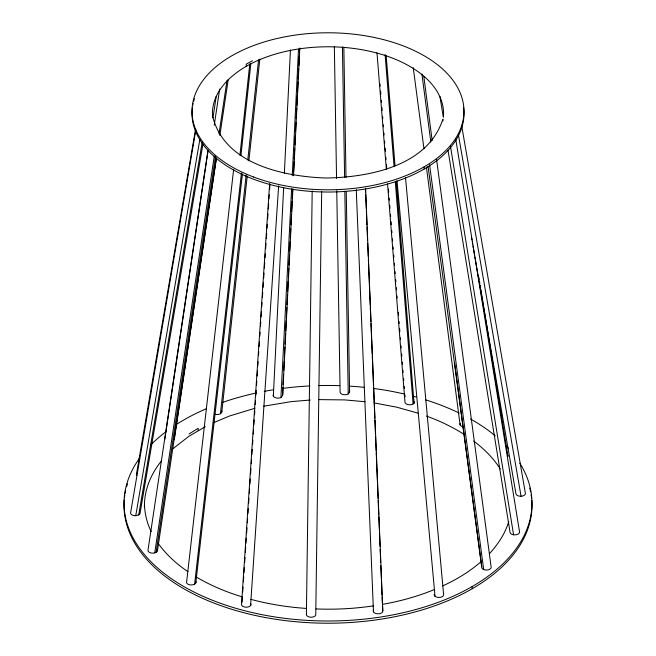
<?xml version="1.0" encoding="UTF-8"?>
<svg xmlns="http://www.w3.org/2000/svg" width="656" height="656" viewBox="0 0 656 656"><rect width="100%" height="100%" fill="white"/><g stroke="black" fill="none" stroke-linecap="round" stroke-linejoin="round"><path stroke-width="0.98" d="M321.678 191.421L315.749 615.156A4.756 2.747 0 0 1 310.337 617.173A4.756 2.747 0 0 1 306.401 614.229L312.19 190.945M273.347 396.093L283.646 187.591M284.351 173.422L290.444 49.938M273.372 394.625A4.756 2.747 0 0 0 275.299 397.667A4.756 2.747 0 0 0 280.916 397.536L291.608 188.821M292.264 175.669L298.513 49.151M282.892 387.589L282.687 395.125L281.309 397.331M283.039 384.555L283.54 374.428M283.745 370.386L284.196 361.276M284.392 357.225L284.893 347.106M285.04 344.064L285.54 333.945M285.696 330.911L286.196 320.784M286.344 317.75L286.844 307.631M286.992 304.589L287.492 294.47M287.64 291.436L288.14 281.309M288.345 277.267L288.796 268.156M288.943 265.114L289.444 254.995M289.64 250.945L290.091 241.843M290.296 237.792L290.739 228.682M290.944 224.631L291.444 214.512M291.592 211.478L292.092 201.351M292.24 198.317L292.691 189.207M293.544 172.003L294.044 161.876M294.191 158.842L294.692 148.723M294.897 144.673L295.339 135.562M295.544 131.512L295.995 122.401M296.192 118.359L296.692 108.232M296.84 105.198L297.34 95.079M297.496 92.037L297.996 81.918M298.144 78.884L298.644 68.765M298.792 65.723L299.292 55.604M299.439 52.57L299.644 48.519M292.904 188.912L282.687 395.125M293.552 175.751L299.833 47.978M269.649 183.5L241.515 604.594A4.756 2.747 0 0 0 244.983 607.079A4.756 2.747 0 0 0 250.182 605.988L250.584 605.586A4.756 2.747 0 0 0 250.936 603.905M242.023 602.249L242.367 597.157M242.704 592.056L243.048 586.964M243.384 581.872L243.729 576.772M243.999 572.696L244.335 567.604M244.68 562.512L245.024 557.411M245.36 552.319L245.705 547.227M245.975 543.152L246.312 538.059M246.656 532.959L247 527.867M247.337 522.775L247.607 518.699M247.952 513.599L248.288 508.507M248.632 503.414L248.968 498.314M249.313 493.222L249.583 489.146M249.928 484.054L250.264 478.954M250.608 473.862L250.945 468.769M251.289 463.677L251.56 459.602M251.904 454.501L252.24 449.409M252.585 444.317L252.855 440.242M253.265 434.124L253.536 430.049M253.88 424.957L254.216 419.856M254.561 414.764L254.831 410.689M255.241 404.58L255.512 400.496M255.856 395.404L256.193 390.312M256.537 385.22L256.808 381.144M257.152 376.044L257.488 370.952M257.833 365.859L258.103 361.784M258.513 355.667L258.784 351.591M259.12 346.499L259.464 341.399M259.809 336.307L260.079 332.231M260.489 326.122L260.76 322.039M261.096 316.946L261.441 311.854M261.785 306.762L262.056 302.687M262.392 297.586L262.736 292.494M263.072 287.402L263.417 282.301M263.687 278.226L264.032 273.134M264.368 268.042L264.712 262.941M265.049 257.849L265.327 253.774M265.664 248.681L266.008 243.581M266.344 238.489L266.689 233.397M267.025 228.304L267.304 224.229M267.64 219.129L267.984 214.036M268.32 208.944L268.665 203.844M269.001 198.752L269.272 194.676M269.616 189.584L269.96 184.484M250.584 605.586L278.652 185.787M239.932 155.316L249.788 63.862M240.949 155.521L250.863 63.509M220.441 413.715L246.148 175.103M247.779 159.933L258.562 59.835M221.826 411.919L247.222 176.136M248.87 160.884L259.833 59.081M233.651 169.322L186.689 581.405A4.756 2.747 0 0 0 188.477 584.422A4.756 2.747 0 0 0 194.004 584.43L194.619 584.127A4.756 2.747 0 0 0 195.906 581.626M195.808 582.971L242.417 173.922M194.619 584.127L241.457 173.061M157.44 550.819L216.382 157.809M207.985 150.363L148.018 550.031A4.756 2.747 0 0 0 153.988 553.074L156.546 552.065A4.756 2.747 0 0 0 157.194 549.474M164.82 439.192L208.141 150.167M213.003 117.768L216.193 96.506M214.25 125.189L219.662 89.044M154.734 552.91L214.299 155.882M156.095 552.368L215.504 156.349M218.989 133.914L226.96 80.704M174.25 439.733L216.39 158.58M219.85 135.505L228.263 79.302M136.44 474.337L195.586 129.06M195.832 129.954L130.585 512.967A4.756 2.747 0 0 0 135.759 515.706L138.711 514.911A4.756 2.747 0 0 0 140.105 512.959L202.95 144.049M135.759 515.706L199.809 139.736M138.711 514.911L202.245 141.967M442.644 119.802C427.368 166.296 368.688 177.358 325.893 178.022C283.941 176.53 225.246 164.418 212.897 117.383M508.712 521.52C505.235 533.566 498.052 544.201 489.704 553.41M346.245 191.495L349.599 392.247L348.221 393.944A4.756 2.747 0 0 1 342.842 394.494A4.756 2.747 0 0 1 340.111 391.763L336.758 190.724M306.401 614.229L306.541 613.77M161.696 460.684C150.929 473.706 143.976 490.319 144.451 507.391L144.451 505.169C144.927 514.263 147.051 523.332 151.183 531.475M414.485 401.882A4.756 2.747 0 0 1 414.043 403.202L413.1 403.981A4.756 2.747 0 0 1 408.04 404.613A4.756 2.747 0 0 1 404.982 402.202L387.532 183.795M173.069 448.597L189.059 436.183L205.336 426.679M481.406 561.364C469.893 571.466 456.674 579.527 442.759 585.874M189.059 433.96L198.194 428.294L198.194 430.508M252.453 60.787L246.271 64.108L246.271 66.33M213.241 422.817L229.518 416.011L255.045 408.237M433.846 589.752C417.372 596.517 400.103 601.257 382.579 604.356M263.646 406.228L291.362 401.603L310.313 400.029M373.658 605.832C354.609 608.686 335.282 609.711 316.036 608.932M318.906 399.619L344.744 399.906L365.113 401.726M461.586 125.247L525.415 493.492A4.756 2.747 0 0 1 521.069 496.239L520.274 496.239A4.756 2.747 0 0 1 515.895 493.509L475.608 261.096M306.508 608.432C287.713 607.194 269.009 604.242 250.822 599.338M374.158 402.923L396.7 407.171L418.028 413.149M455.723 139.031L519.511 531.721A4.756 2.747 0 0 1 513.574 534.788L512.82 534.632A4.756 2.747 0 0 1 510.097 532.541L448.064 150.544M242.515 596.952C226.345 592.097 210.625 585.562 196.119 576.886M426.416 416.068C439.561 420.799 452.263 426.859 464.054 434.362M436.584 159.556L491.106 566.8A4.756 2.747 0 0 1 488.974 569.597A4.756 2.747 0 0 1 483.685 569.531L483.078 569.236A4.756 2.747 0 0 1 481.865 568.08L454.518 362.383M187.96 571.663C176.636 564.078 166.386 554.746 158.367 543.685M473.632 441.021C483.964 448.778 493.41 458.011 500.266 469.024M405.49 177.407L443.571 594.106A4.756 2.747 0 0 1 440.84 597.214A4.756 2.747 0 0 1 435.026 596.271L434.625 595.878A4.756 2.747 0 0 1 434.174 594.549M373.674 610.014A4.756 2.747 0 0 0 373.313 611.343L373.461 611.794A4.756 2.747 0 0 0 378.897 613.786A4.756 2.747 0 0 0 382.792 610.826L382.112 597.149M507.744 455.1L507.982 456.437L480.84 289.394M458.462 135.054L521.069 496.239M471.598 237.956L471.951 239.973M472.295 241.982L472.648 243.999M472.992 246.008L473.345 248.017M473.689 250.034L474.567 255.061M474.911 257.078L475.264 259.087M478.872 277.324L479.2 279.333M479.528 281.342L479.856 283.359M480.184 285.368L480.512 287.385M450.442 146.132L513.574 534.788M439.938 96.498L443.226 116.719M481.75 566.735L428.081 166.46M429.565 164.615L483.685 569.531M421.915 74.103L430.836 142.09M413.231 67.642L423.981 148.838M426.4 167.108L460.094 424.842M423.85 76.67L432.165 140.589M397.028 180.867L435.026 596.271M376.979 52.742L386.384 169.568M386.204 55.793L395.027 165.82M396.249 181.105L414.043 403.202M385.097 54.538L394.076 166.608M395.297 181.884L413.1 403.981M380.029 84.034L380.193 86.067M380.603 91.168L380.841 94.218M381.333 100.335L381.497 102.369M381.907 107.469L382.153 110.52M382.637 116.637L382.801 118.67M383.293 124.788L383.457 126.821M383.949 132.938L384.113 134.972M384.596 141.089L384.76 143.123M385.17 148.215L385.416 151.274M385.908 157.391L386.072 159.424M386.474 164.517L386.72 167.575M388.434 188.969L388.68 192.028M389.172 198.137L389.336 200.178M389.746 205.271L389.992 208.329M390.476 214.438L390.64 216.48M391.05 221.572L391.296 224.631M391.788 230.74L391.944 232.782M392.436 238.891L392.6 240.932M393.092 247.041L393.256 249.075M393.748 255.192L393.903 257.226M394.395 263.343L394.559 265.377M395.051 271.494L395.215 273.527M395.699 279.645L395.863 281.678M396.355 287.795L396.519 289.829M397.011 295.946L397.175 297.98M398.315 312.248L398.561 315.298M399.053 321.415L399.217 323.449M399.619 328.541L399.865 331.6M400.357 337.717L400.521 339.751M401.013 345.868L401.177 347.901M401.661 354.019L401.825 356.052M402.317 362.169L402.481 364.203M402.973 370.312L403.128 372.354M403.62 378.463L403.784 380.505M404.276 386.614L404.44 388.655M404.932 394.764L405.088 396.806M365.597 188.723L382.792 610.826M365.458 188.256L365.622 192.323M365.704 194.356L366.286 208.592M366.368 210.633L366.95 224.869M367.032 226.902L367.573 240.129M367.696 243.179L368.237 256.406M368.36 259.456L369.558 288.952M369.64 290.985L370.222 305.229M370.304 307.262L370.886 321.497M370.968 323.531L371.55 337.774M371.632 339.808L372.214 354.051M372.296 356.085L373.494 385.58M373.576 387.614L374.822 418.134M374.904 420.168L375.486 434.403M375.568 436.437L376.15 450.68M376.232 452.714L376.806 466.957M376.847 467.974L377.43 482.209M377.512 484.243L378.094 498.486M378.176 500.52L378.758 514.763M378.84 516.797L379.381 530.015M379.504 533.066L380.045 546.292M380.168 549.343L380.701 562.569M380.824 565.62L381.366 578.838M381.448 580.88L382.03 595.115M356.265 189.674L373.461 611.794M343.842 47.24L346.007 177.374M342.432 46.929L344.605 177.063M344.835 191.183L348.221 393.944M334.355 46.838L336.553 178.481M472.23 586.505L472.23 588.727M424.153 166.813L424.153 169.035M519.814 463.185A203.975 117.76 0 0 1 323.531 620.97A203.975 117.76 0 0 1 139.408 458.364M150.954 444.752A203.975 117.76 0 0 1 166.55 431.263M176.087 424.645A203.975 117.76 0 0 1 206.304 408.729M223.106 402.235A203.975 117.76 0 0 1 256.627 392.911M264.261 391.37A203.975 117.76 0 0 1 272.814 389.861M282.441 388.442A203.975 117.76 0 0 1 309.894 385.933M318.816 385.589A203.975 117.76 0 0 1 339.669 385.662M349.566 386.13A203.975 117.76 0 0 1 364.318 387.352M374.043 388.508A203.975 117.76 0 0 1 404.334 394.026M414.1 396.478A203.975 117.76 0 0 1 416.027 397.003M425.498 399.799A203.975 117.76 0 0 1 459.134 413.034M470.467 418.954A203.975 117.76 0 0 1 495.264 435.83M506.038 445.768A203.975 117.76 0 0 1 508.621 448.524M463.013 426.843A4.756 2.747 0 0 1 460.192 423.497M349.295 391.017A4.756 2.747 0 0 1 349.599 392.247M136.825 475.428A4.756 2.747 0 0 1 136.825 473.247M221.375 410.599A4.756 2.747 0 0 1 220.4 413.739A4.756 2.747 0 0 1 214.938 414.231M531.786 500.438A203.975 117.76 0 0 1 327.582 623.216A203.975 117.76 0 0 1 124.246 499.962M124.542 497.1A203.975 117.76 0 0 1 124.804 495.19M125.116 493.287A203.975 117.76 0 0 1 125.69 490.442M126.641 486.654A203.975 117.76 0 0 1 127.494 483.833M529.745 488.072A203.975 117.76 0 0 1 530.614 491.861M531.122 494.714A203.975 117.76 0 0 1 531.622 498.527M463.554 107.305A135.981 78.507 0 0 1 328 192.028A135.981 78.507 0 0 1 192.446 107.313M192.741 105.403A135.981 78.507 0 0 1 193.126 103.509M193.586 101.614A135.981 78.507 0 0 1 194.43 98.785M443.177 119.113A115.587 66.732 0 0 1 442.849 121.057M212.634 117.662A115.587 66.732 0 0 1 327.574 46.781A115.587 66.732 0 0 1 443.415 117.17M253.659 177.038A135.981 78.507 0 0 0 463.776 115.595A135.981 78.507 0 0 0 266.557 41.254A135.981 78.507 0 0 0 253.659 177.038"/></g></svg>
